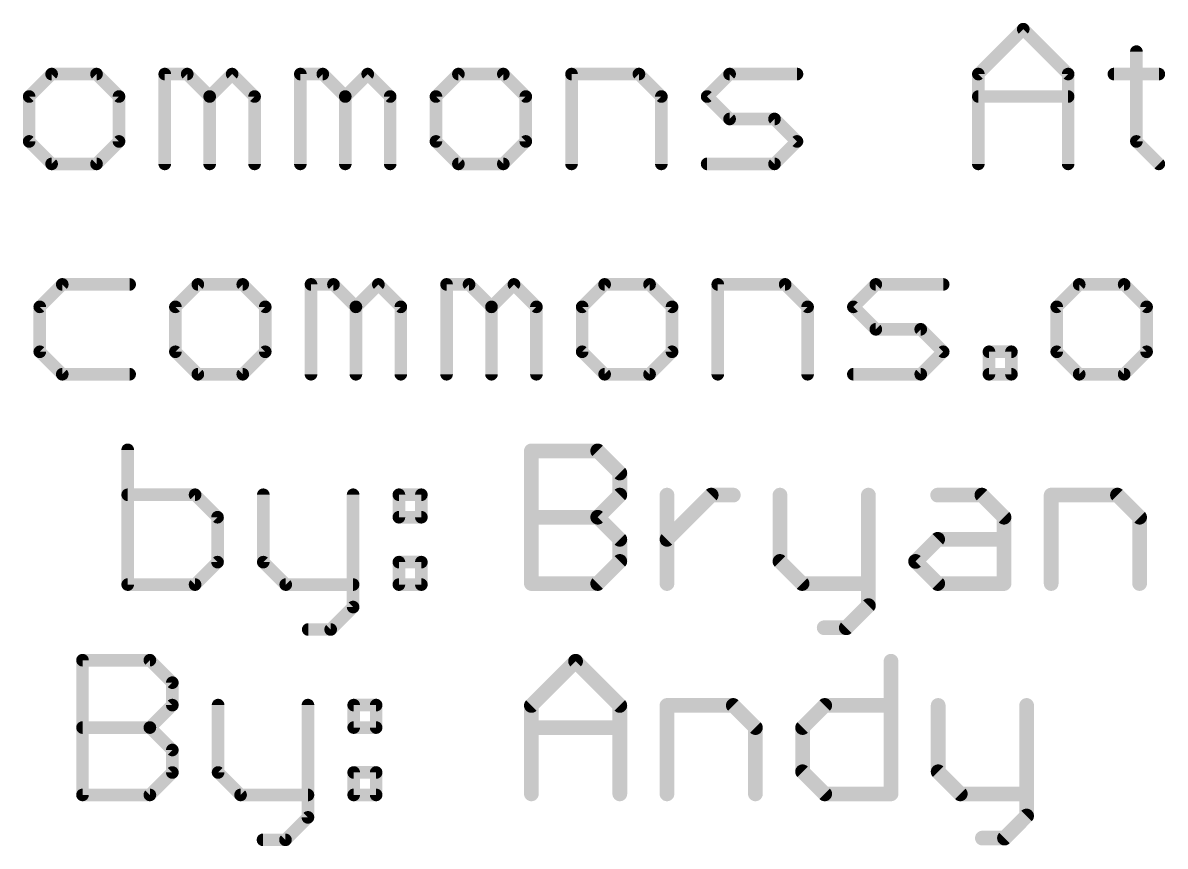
# Model space of a CAD drawing. Extents: x -33 to 74, y -22 to 37.
# Drawn here: x 11.73 to 25.52, y -22.13 to -12.19 of the extents above; entities that cross this region are included whole.
import ezdxf

# ---------------------------------------------------------------- set-up
doc = ezdxf.new("R2010")
doc.units = 0
doc.layers.add('51', color=53, linetype='CONTINUOUS')

msp = doc.modelspace()

# ---------------------------------------------------------------- linework, layer by layer
at = {"layer": '51'}
for points, const_width in [([(23.2652, -12.8091), (23.8076, -12.2668)], 0.1524), ([(23.8076, -12.2668), (24.3499, -12.8091)], 0.1524), ([(25.1736, -12.538), (25.1736, -13.6226)], 0.1524), ([(12.0763, -12.8091), (11.8051, -13.0803)], 0.1524), ([(12.6186, -12.8091), (12.0763, -12.8091)], 0.1524), ([(12.8898, -13.0803), (12.6186, -12.8091)], 0.1524), ([(13.4423, -13.8938), (13.4423, -12.8091)], 0.1524), ([(13.4423, -12.8091), (13.7135, -12.8091)], 0.1524), ([(13.7135, -12.8091), (13.9846, -13.0803)], 0.1524), ([(13.9846, -13.0803), (14.2558, -12.8091)], 0.1524), ([(14.2558, -12.8091), (14.527, -13.0803)], 0.1524), ([(15.0795, -13.8938), (15.0795, -12.8091)], 0.1524), ([(15.0795, -12.8091), (15.3506, -12.8091)], 0.1524), ([(15.3506, -12.8091), (15.6218, -13.0803)], 0.1524), ([(15.6218, -13.0803), (15.8929, -12.8091)], 0.1524), ([(15.8929, -12.8091), (16.1641, -13.0803)], 0.1524), ([(16.9878, -12.8091), (16.7166, -13.0803)], 0.1524), ([(17.5301, -12.8091), (16.9878, -12.8091)], 0.1524), ([(17.8013, -13.0803), (17.5301, -12.8091)], 0.1524), ([(18.3538, -13.8938), (18.3538, -12.8091)], 0.1524), ([(18.3538, -12.8091), (19.1673, -12.8091)], 0.1524), ([(19.1673, -12.8091), (19.4384, -13.0803)], 0.1524), ([(19.9909, -13.0803), (20.2621, -12.8091)], 0.1524), ([(20.2621, -12.8091), (21.0756, -12.8091)], 0.1524), ([(23.2652, -13.8938), (23.2652, -12.8091)], 0.1524), ([(24.3499, -12.8091), (24.3499, -13.8938)], 0.1524), ([(24.9024, -12.8091), (25.4447, -12.8091)], 0.1524), ([(11.8051, -13.0803), (11.8051, -13.6226)], 0.1524), ([(12.8898, -13.6226), (12.8898, -13.0803)], 0.1524), ([(13.9846, -13.0803), (13.9846, -13.8938)], 0.1524), ([(14.527, -13.0803), (14.527, -13.8938)], 0.1524), ([(15.6218, -13.0803), (15.6218, -13.8938)], 0.1524), ([(16.1641, -13.0803), (16.1641, -13.8938)], 0.1524), ([(16.7166, -13.0803), (16.7166, -13.6226)], 0.1524), ([(17.8013, -13.6226), (17.8013, -13.0803)], 0.1524), ([(19.4384, -13.0803), (19.4384, -13.8938)], 0.1524), ([(20.2621, -13.3515), (19.9909, -13.0803)], 0.1524), ([(23.2652, -13.0803), (24.3499, -13.0803)], 0.1524), ([(20.8044, -13.3515), (20.2621, -13.3515)], 0.1524), ([(21.0756, -13.6226), (20.8044, -13.3515)], 0.1524), ([(11.8051, -13.6226), (12.0763, -13.8938)], 0.1524), ([(12.6186, -13.8938), (12.8898, -13.6226)], 0.1524), ([(16.7166, -13.6226), (16.9878, -13.8938)], 0.1524), ([(17.5301, -13.8938), (17.8013, -13.6226)], 0.1524), ([(20.8044, -13.8938), (21.0756, -13.6226)], 0.1524), ([(25.1736, -13.6226), (25.4447, -13.8938)], 0.1524), ([(12.0763, -13.8938), (12.6186, -13.8938)], 0.1524), ([(16.9878, -13.8938), (17.5301, -13.8938)], 0.1524), ([(19.9909, -13.8938), (20.8044, -13.8938)], 0.1524), ([(12.2047, -15.3491), (11.9335, -15.6203)], 0.1524), ([(13.0182, -15.3491), (12.2047, -15.3491)], 0.1524), ([(13.8419, -15.3491), (13.5707, -15.6203)], 0.1524), ([(14.3842, -15.3491), (13.8419, -15.3491)], 0.1524), ([(14.6554, -15.6203), (14.3842, -15.3491)], 0.1524), ([(15.2079, -16.4338), (15.2079, -15.3491)], 0.1524), ([(15.2079, -15.3491), (15.479, -15.3491)], 0.1524), ([(15.479, -15.3491), (15.7502, -15.6203)], 0.1524), ([(15.7502, -15.6203), (16.0214, -15.3491)], 0.1524), ([(16.0214, -15.3491), (16.2925, -15.6203)], 0.1524), ([(16.845, -16.4338), (16.845, -15.3491)], 0.1524), ([(16.845, -15.3491), (17.1162, -15.3491)], 0.1524), ([(17.1162, -15.3491), (17.3873, -15.6203)], 0.1524), ([(17.3873, -15.6203), (17.6585, -15.3491)], 0.1524), ([(17.6585, -15.3491), (17.9297, -15.6203)], 0.1524), ([(18.7533, -15.3491), (18.4822, -15.6203)], 0.1524), ([(19.2957, -15.3491), (18.7533, -15.3491)], 0.1524), ([(19.5668, -15.6203), (19.2957, -15.3491)], 0.1524), ([(20.1193, -16.4338), (20.1193, -15.3491)], 0.1524), ([(20.1193, -15.3491), (20.9328, -15.3491)], 0.1524), ([(20.9328, -15.3491), (21.204, -15.6203)], 0.1524), ([(21.7565, -15.6203), (22.0276, -15.3491)], 0.1524), ([(22.0276, -15.3491), (22.8411, -15.3491)], 0.1524), ([(24.4834, -15.3491), (24.2122, -15.6203)], 0.1524), ([(25.0257, -15.3491), (24.4834, -15.3491)], 0.1524), ([(25.2969, -15.6203), (25.0257, -15.3491)], 0.1524), ([(11.9335, -15.6203), (11.9335, -16.1626)], 0.1524), ([(13.5707, -15.6203), (13.5707, -16.1626)], 0.1524), ([(14.6554, -16.1626), (14.6554, -15.6203)], 0.1524), ([(15.7502, -15.6203), (15.7502, -16.4338)], 0.1524), ([(16.2925, -15.6203), (16.2925, -16.4338)], 0.1524), ([(17.3873, -15.6203), (17.3873, -16.4338)], 0.1524), ([(17.9297, -15.6203), (17.9297, -16.4338)], 0.1524), ([(18.4822, -15.6203), (18.4822, -16.1626)], 0.1524), ([(19.5668, -16.1626), (19.5668, -15.6203)], 0.1524), ([(21.204, -15.6203), (21.204, -16.4338)], 0.1524), ([(22.0276, -15.8915), (21.7565, -15.6203)], 0.1524), ([(24.2122, -15.6203), (24.2122, -16.1626)], 0.1524), ([(25.2969, -16.1626), (25.2969, -15.6203)], 0.1524), ([(22.57, -15.8915), (22.0276, -15.8915)], 0.1524), ([(22.8411, -16.1626), (22.57, -15.8915)], 0.1524), ([(11.9335, -16.1626), (12.2047, -16.4338)], 0.1524), ([(13.5707, -16.1626), (13.8419, -16.4338)], 0.1524), ([(14.3842, -16.4338), (14.6554, -16.1626)], 0.1524), ([(18.4822, -16.1626), (18.7533, -16.4338)], 0.1524), ([(19.2957, -16.4338), (19.5668, -16.1626)], 0.1524), ([(22.57, -16.4338), (22.8411, -16.1626)], 0.1524), ([(23.3936, -16.4338), (23.3936, -16.1626)], 0.1524), ([(23.3936, -16.1626), (23.6648, -16.1626)], 0.1524), ([(23.6648, -16.1626), (23.6648, -16.4338)], 0.1524), ([(24.2122, -16.1626), (24.4834, -16.4338)], 0.1524), ([(25.0257, -16.4338), (25.2969, -16.1626)], 0.1524), ([(12.2047, -16.4338), (13.0182, -16.4338)], 0.1524), ([(13.8419, -16.4338), (14.3842, -16.4338)], 0.1524), ([(18.7533, -16.4338), (19.2957, -16.4338)], 0.1524), ([(21.7565, -16.4338), (22.57, -16.4338)], 0.1524), ([(23.6648, -16.4338), (23.3936, -16.4338)], 0.1524), ([(24.4834, -16.4338), (25.0257, -16.4338)], 0.1524), ([(12.9949, -17.3468), (12.9949, -18.9738)], 0.1524), ([(17.8689, -18.9611), (17.8689, -17.3595)], 0.1778), ([(17.8689, -17.3595), (18.6697, -17.3595)], 0.1778), ([(18.6697, -17.3595), (18.9366, -17.6265)], 0.1778), ([(18.9366, -17.6265), (18.9366, -17.8934)], 0.1778), ([(13.8084, -17.8891), (12.9949, -17.8891)], 0.1524), ([(14.0795, -18.1603), (13.8084, -17.8891)], 0.1524), ([(14.632, -17.8891), (14.632, -18.7026)], 0.1524), ([(15.7167, -17.8891), (15.7167, -19.245)], 0.1524), ([(16.2692, -17.8891), (16.5404, -17.8891)], 0.1524), ([(16.2692, -18.1603), (16.2692, -17.8891)], 0.1524), ([(16.5404, -17.8891), (16.5404, -18.1603)], 0.1524), ([(18.9366, -17.8934), (18.6697, -18.1603)], 0.1778), ([(19.5061, -18.9611), (19.5061, -17.8934)], 0.1778), ([(19.5061, -18.4272), (20.0399, -17.8934)], 0.1778), ([(20.0399, -17.8934), (20.3068, -17.8934)], 0.1778), ([(20.8704, -17.8934), (20.8704, -18.6942)], 0.1778), ([(21.9381, -17.8934), (21.9381, -19.228)], 0.1778), ([(22.7744, -17.8934), (23.3083, -17.8934)], 0.1778), ([(23.3083, -17.8934), (23.5752, -18.1603)], 0.1778), ([(24.1447, -18.9611), (24.1447, -17.8934)], 0.1778), ([(24.1447, -17.8934), (24.9455, -17.8934)], 0.1778), ([(24.9455, -17.8934), (25.2124, -18.1603)], 0.1778), ([(14.0795, -18.7026), (14.0795, -18.1603)], 0.1524), ([(16.5404, -18.1603), (16.2692, -18.1603)], 0.1524), ([(17.8689, -18.1603), (18.6697, -18.1603)], 0.1778), ([(18.6697, -18.1603), (18.9366, -18.4272)], 0.1778), ([(23.5752, -18.1603), (23.5752, -18.9611)], 0.1778), ([(25.2124, -18.1603), (25.2124, -18.9611)], 0.1778), ([(18.9366, -18.4272), (18.9366, -18.6942)], 0.1778), ([(22.5075, -18.6942), (22.7744, -18.4272)], 0.1778), ([(22.7744, -18.4272), (23.5752, -18.4272)], 0.1778), ([(18.9366, -18.6942), (18.6697, -18.9611)], 0.1778), ([(20.8704, -18.6942), (21.1373, -18.9611)], 0.1778), ([(22.7744, -18.9611), (22.5075, -18.6942)], 0.1778), ([(13.8084, -18.9738), (14.0795, -18.7026)], 0.1524), ([(14.632, -18.7026), (14.9032, -18.9738)], 0.1524), ([(16.2692, -18.7026), (16.5404, -18.7026)], 0.1524), ([(16.2692, -18.9738), (16.2692, -18.7026)], 0.1524), ([(16.5404, -18.7026), (16.5404, -18.9738)], 0.1524), ([(18.6697, -18.9611), (17.8689, -18.9611)], 0.1778), ([(21.1373, -18.9611), (21.9381, -18.9611)], 0.1778), ([(23.5752, -18.9611), (22.7744, -18.9611)], 0.1778), ([(12.9949, -18.9738), (13.8084, -18.9738)], 0.1524), ([(14.9032, -18.9738), (15.7167, -18.9738)], 0.1524), ([(16.5404, -18.9738), (16.2692, -18.9738)], 0.1524), ([(15.7167, -19.245), (15.4455, -19.5161)], 0.1524), ([(21.9381, -19.228), (21.6711, -19.495)], 0.1778), ([(15.4455, -19.5161), (15.1744, -19.5161)], 0.1524), ([(21.6711, -19.495), (21.4042, -19.495)], 0.1778), ([(12.4492, -21.5138), (12.4492, -19.8868)], 0.1524), ([(12.4492, -19.8868), (13.2627, -19.8868)], 0.1524), ([(13.2627, -19.8868), (13.5338, -20.158)], 0.1524), ([(17.8689, -20.4334), (18.4028, -19.8995)], 0.1778), ([(18.4028, -19.8995), (18.9366, -20.4334)], 0.1778), ([(22.2109, -19.8995), (22.2109, -21.5011)], 0.1778), ([(13.5338, -20.158), (13.5338, -20.4291)], 0.1524), ([(13.5338, -20.4291), (13.2627, -20.7003)], 0.1524), ([(14.0863, -20.4291), (14.0863, -21.2426)], 0.1524), ([(15.171, -20.4291), (15.171, -21.785)], 0.1524), ([(15.7235, -20.4291), (15.9946, -20.4291)], 0.1524), ([(15.7235, -20.7003), (15.7235, -20.4291)], 0.1524), ([(15.9946, -20.4291), (15.9946, -20.7003)], 0.1524), ([(17.8689, -21.5011), (17.8689, -20.4334)], 0.1778), ([(18.9366, -20.4334), (18.9366, -21.5011)], 0.1778), ([(19.5061, -21.5011), (19.5061, -20.4334)], 0.1778), ([(19.5061, -20.4334), (20.3068, -20.4334)], 0.1778), ([(20.3068, -20.4334), (20.5738, -20.7003)], 0.1778), ([(21.1432, -20.7003), (21.4101, -20.4334)], 0.1778), ([(21.4101, -20.4334), (22.2109, -20.4334)], 0.1778), ([(22.7804, -20.4334), (22.7804, -21.2342)], 0.1778), ([(23.8481, -20.4334), (23.8481, -21.768)], 0.1778), ([(12.4492, -20.7003), (13.2627, -20.7003)], 0.1524), ([(13.2627, -20.7003), (13.5338, -20.9715)], 0.1524), ([(15.9946, -20.7003), (15.7235, -20.7003)], 0.1524), ([(17.8689, -20.7003), (18.9366, -20.7003)], 0.1778), ([(20.5738, -20.7003), (20.5738, -21.5011)], 0.1778), ([(21.1432, -21.2342), (21.1432, -20.7003)], 0.1778), ([(13.5338, -20.9715), (13.5338, -21.2426)], 0.1524), ([(13.5338, -21.2426), (13.2627, -21.5138)], 0.1524), ([(14.0863, -21.2426), (14.3575, -21.5138)], 0.1524), ([(15.7235, -21.2426), (15.9946, -21.2426)], 0.1524), ([(15.7235, -21.5138), (15.7235, -21.2426)], 0.1524), ([(15.9946, -21.2426), (15.9946, -21.5138)], 0.1524), ([(21.4101, -21.5011), (21.1432, -21.2342)], 0.1778), ([(22.7804, -21.2342), (23.0473, -21.5011)], 0.1778), ([(13.2627, -21.5138), (12.4492, -21.5138)], 0.1524), ([(14.3575, -21.5138), (15.171, -21.5138)], 0.1524), ([(15.9946, -21.5138), (15.7235, -21.5138)], 0.1524), ([(22.2109, -21.5011), (21.4101, -21.5011)], 0.1778), ([(23.0473, -21.5011), (23.8481, -21.5011)], 0.1778), ([(15.171, -21.785), (14.8998, -22.0561)], 0.1524), ([(23.8481, -21.768), (23.5812, -22.035)], 0.1778), ([(14.8998, -22.0561), (14.6287, -22.0561)], 0.1524), ([(23.5812, -22.035), (23.3142, -22.035)], 0.1778)]:
    msp.add_lwpolyline(points, dxfattribs=dict(at, const_width=const_width))
for points, const_width in [([(23.8345, -12.2399, 1), (23.7806, -12.2938)], 0.0762), ([(23.8345, -12.2938, 1), (23.7806, -12.2399)], 0.0762), ([(25.2117, -12.538, 1), (25.1355, -12.538)], 0.0762), ([(12.0763, -12.771, 1), (12.0763, -12.8472)], 0.0762), ([(12.1032, -12.8361, 1), (12.0494, -12.7822)], 0.0762), ([(12.6456, -12.7822, 1), (12.5917, -12.8361)], 0.0762), ([(12.6186, -12.8472, 1), (12.6186, -12.771)], 0.0762), ([(13.4804, -12.8091, 1), (13.4042, -12.8091)], 0.0762), ([(13.4423, -12.771, 1), (13.4423, -12.8472)], 0.0762), ([(13.7404, -12.7822, 1), (13.6865, -12.8361)], 0.0762), ([(13.7135, -12.8472, 1), (13.7135, -12.771)], 0.0762), ([(14.2827, -12.7822, 1), (14.2288, -12.8361)], 0.0762), ([(14.2827, -12.8361, 1), (14.2288, -12.7822)], 0.0762), ([(15.1176, -12.8091, 1), (15.0414, -12.8091)], 0.0762), ([(15.0795, -12.771, 1), (15.0795, -12.8472)], 0.0762), ([(15.3776, -12.7822, 1), (15.3237, -12.8361)], 0.0762), ([(15.3506, -12.8472, 1), (15.3506, -12.771)], 0.0762), ([(15.9199, -12.7822, 1), (15.866, -12.8361)], 0.0762), ([(15.9199, -12.8361, 1), (15.866, -12.7822)], 0.0762), ([(16.9878, -12.771, 1), (16.9878, -12.8472)], 0.0762), ([(17.0147, -12.8361, 1), (16.9608, -12.7822)], 0.0762), ([(17.557, -12.7822, 1), (17.5032, -12.8361)], 0.0762), ([(17.5301, -12.8472, 1), (17.5301, -12.771)], 0.0762), ([(18.3919, -12.8091, 1), (18.3157, -12.8091)], 0.0762), ([(18.3538, -12.771, 1), (18.3538, -12.8472)], 0.0762), ([(19.1942, -12.7822, 1), (19.1403, -12.8361)], 0.0762), ([(19.1673, -12.8472, 1), (19.1673, -12.771)], 0.0762), ([(20.2621, -12.771, 1), (20.2621, -12.8472)], 0.0762), ([(20.289, -12.8361, 1), (20.2351, -12.7822)], 0.0762), ([(21.0756, -12.8472, 1), (21.0756, -12.771)], 0.0762), ([(23.3033, -12.8091, 1), (23.2271, -12.8091)], 0.0762), ([(23.2383, -12.7822, 1), (23.2922, -12.8361)], 0.0762), ([(24.388, -12.8091, 1), (24.3118, -12.8091)], 0.0762), ([(24.3229, -12.8361, 1), (24.3768, -12.7822)], 0.0762), ([(24.9024, -12.771, 1), (24.9024, -12.8472)], 0.0762), ([(25.4447, -12.8472, 1), (25.4447, -12.771)], 0.0762), ([(11.8432, -13.0803, 1), (11.767, -13.0803)], 0.0762), ([(11.7782, -13.0534, 1), (11.8321, -13.1072)], 0.0762), ([(12.9279, -13.0803, 1), (12.8517, -13.0803)], 0.0762), ([(12.8629, -13.1072, 1), (12.9167, -13.0534)], 0.0762), ([(14.0227, -13.0803, 1), (13.9465, -13.0803)], 0.0762), ([(13.9577, -13.0534, 1), (14.0116, -13.1072)], 0.0762), ([(13.9577, -13.1072, 1), (14.0116, -13.0534)], 0.0762), ([(14.5651, -13.0803, 1), (14.4889, -13.0803)], 0.0762), ([(14.5, -13.1072, 1), (14.5539, -13.0534)], 0.0762), ([(15.6599, -13.0803, 1), (15.5837, -13.0803)], 0.0762), ([(15.5948, -13.0534, 1), (15.6487, -13.1072)], 0.0762), ([(15.5948, -13.1072, 1), (15.6487, -13.0534)], 0.0762), ([(16.2022, -13.0803, 1), (16.126, -13.0803)], 0.0762), ([(16.1372, -13.1072, 1), (16.1911, -13.0534)], 0.0762), ([(16.7547, -13.0803, 1), (16.6785, -13.0803)], 0.0762), ([(16.6897, -13.0534, 1), (16.7435, -13.1072)], 0.0762), ([(17.8394, -13.0803, 1), (17.7632, -13.0803)], 0.0762), ([(17.7743, -13.1072, 1), (17.8282, -13.0534)], 0.0762), ([(19.4765, -13.0803, 1), (19.4003, -13.0803)], 0.0762), ([(19.4115, -13.1072, 1), (19.4654, -13.0534)], 0.0762), ([(20.0179, -13.0534, 1), (19.964, -13.1072)], 0.0762), ([(19.964, -13.0534, 1), (20.0179, -13.1072)], 0.0762), ([(23.2652, -13.0422, 1), (23.2652, -13.1184)], 0.0762), ([(24.3499, -13.1184, 1), (24.3499, -13.0422)], 0.0762), ([(20.2621, -13.3134, 1), (20.2621, -13.3896)], 0.0762), ([(20.2351, -13.3784, 1), (20.289, -13.3245)], 0.0762), ([(20.8314, -13.3245, 1), (20.7775, -13.3784)], 0.0762), ([(20.8044, -13.3896, 1), (20.8044, -13.3134)], 0.0762), ([(11.8321, -13.5957, 1), (11.7782, -13.6496)], 0.0762), ([(11.767, -13.6226, 1), (11.8432, -13.6226)], 0.0762), ([(12.8517, -13.6226, 1), (12.9279, -13.6226)], 0.0762), ([(12.9167, -13.6496, 1), (12.8629, -13.5957)], 0.0762), ([(16.7435, -13.5957, 1), (16.6897, -13.6496)], 0.0762), ([(16.6785, -13.6226, 1), (16.7547, -13.6226)], 0.0762), ([(17.7632, -13.6226, 1), (17.8394, -13.6226)], 0.0762), ([(17.8282, -13.6496, 1), (17.7743, -13.5957)], 0.0762), ([(21.1025, -13.6496, 1), (21.0486, -13.5957)], 0.0762), ([(21.0486, -13.6496, 1), (21.1025, -13.5957)], 0.0762), ([(25.2005, -13.5957, 1), (25.1466, -13.6496)], 0.0762), ([(25.1355, -13.6226, 1), (25.2117, -13.6226)], 0.0762), ([(12.0763, -13.8557, 1), (12.0763, -13.9319)], 0.0762), ([(12.0494, -13.9207, 1), (12.1032, -13.8669)], 0.0762), ([(12.5917, -13.8669, 1), (12.6456, -13.9207)], 0.0762), ([(12.6186, -13.9319, 1), (12.6186, -13.8557)], 0.0762), ([(13.4042, -13.8938, 1), (13.4804, -13.8938)], 0.0762), ([(13.9465, -13.8938, 1), (14.0227, -13.8938)], 0.0762), ([(14.4889, -13.8938, 1), (14.5651, -13.8938)], 0.0762), ([(15.0414, -13.8938, 1), (15.1176, -13.8938)], 0.0762), ([(15.5837, -13.8938, 1), (15.6599, -13.8938)], 0.0762), ([(16.126, -13.8938, 1), (16.2022, -13.8938)], 0.0762), ([(16.9878, -13.8557, 1), (16.9878, -13.9319)], 0.0762), ([(16.9608, -13.9207, 1), (17.0147, -13.8669)], 0.0762), ([(17.5032, -13.8669, 1), (17.557, -13.9207)], 0.0762), ([(17.5301, -13.9319, 1), (17.5301, -13.8557)], 0.0762), ([(18.3157, -13.8938, 1), (18.3919, -13.8938)], 0.0762), ([(19.4003, -13.8938, 1), (19.4765, -13.8938)], 0.0762), ([(19.9909, -13.8557, 1), (19.9909, -13.9319)], 0.0762), ([(20.7775, -13.8669, 1), (20.8314, -13.9207)], 0.0762), ([(20.8044, -13.9319, 1), (20.8044, -13.8557)], 0.0762), ([(23.2271, -13.8938, 1), (23.3033, -13.8938)], 0.0762), ([(24.3118, -13.8938, 1), (24.388, -13.8938)], 0.0762), ([(25.4178, -13.9207, 1), (25.4717, -13.8669)], 0.0762), ([(12.2047, -15.311, 1), (12.2047, -15.3872)], 0.0762), ([(12.2316, -15.3761, 1), (12.1778, -15.3222)], 0.0762), ([(13.0182, -15.3872, 1), (13.0182, -15.311)], 0.0762), ([(13.8419, -15.311, 1), (13.8419, -15.3872)], 0.0762), ([(13.8688, -15.3761, 1), (13.8149, -15.3222)], 0.0762), ([(14.4111, -15.3222, 1), (14.3573, -15.3761)], 0.0762), ([(14.3842, -15.3872, 1), (14.3842, -15.311)], 0.0762), ([(15.246, -15.3491, 1), (15.1698, -15.3491)], 0.0762), ([(15.2079, -15.311, 1), (15.2079, -15.3872)], 0.0762), ([(15.506, -15.3222, 1), (15.4521, -15.3761)], 0.0762), ([(15.479, -15.3872, 1), (15.479, -15.311)], 0.0762), ([(16.0483, -15.3222, 1), (15.9944, -15.3761)], 0.0762), ([(16.0483, -15.3761, 1), (15.9944, -15.3222)], 0.0762), ([(16.8831, -15.3491, 1), (16.8069, -15.3491)], 0.0762), ([(16.845, -15.311, 1), (16.845, -15.3872)], 0.0762), ([(17.1431, -15.3222, 1), (17.0892, -15.3761)], 0.0762), ([(17.1162, -15.3872, 1), (17.1162, -15.311)], 0.0762), ([(17.6854, -15.3222, 1), (17.6316, -15.3761)], 0.0762), ([(17.6854, -15.3761, 1), (17.6316, -15.3222)], 0.0762), ([(18.7533, -15.311, 1), (18.7533, -15.3872)], 0.0762), ([(18.7803, -15.3761, 1), (18.7264, -15.3222)], 0.0762), ([(19.3226, -15.3222, 1), (19.2687, -15.3761)], 0.0762), ([(19.2957, -15.3872, 1), (19.2957, -15.311)], 0.0762), ([(20.1574, -15.3491, 1), (20.0812, -15.3491)], 0.0762), ([(20.1193, -15.311, 1), (20.1193, -15.3872)], 0.0762), ([(20.9598, -15.3222, 1), (20.9059, -15.3761)], 0.0762), ([(20.9328, -15.3872, 1), (20.9328, -15.311)], 0.0762), ([(22.0276, -15.311, 1), (22.0276, -15.3872)], 0.0762), ([(22.0546, -15.3761, 1), (22.0007, -15.3222)], 0.0762), ([(22.8411, -15.3872, 1), (22.8411, -15.311)], 0.0762), ([(24.4834, -15.311, 1), (24.4834, -15.3872)], 0.0762), ([(24.5103, -15.3761, 1), (24.4564, -15.3222)], 0.0762), ([(25.0527, -15.3222, 1), (24.9988, -15.3761)], 0.0762), ([(25.0257, -15.3872, 1), (25.0257, -15.311)], 0.0762), ([(11.9716, -15.6203, 1), (11.8954, -15.6203)], 0.0762), ([(11.9066, -15.5934, 1), (11.9605, -15.6472)], 0.0762), ([(13.6088, -15.6203, 1), (13.5326, -15.6203)], 0.0762), ([(13.5438, -15.5934, 1), (13.5976, -15.6472)], 0.0762), ([(14.6935, -15.6203, 1), (14.6173, -15.6203)], 0.0762), ([(14.6284, -15.6472, 1), (14.6823, -15.5934)], 0.0762), ([(15.7883, -15.6203, 1), (15.7121, -15.6203)], 0.0762), ([(15.7232, -15.5934, 1), (15.7771, -15.6472)], 0.0762), ([(15.7232, -15.6472, 1), (15.7771, -15.5934)], 0.0762), ([(16.3306, -15.6203, 1), (16.2544, -15.6203)], 0.0762), ([(16.2656, -15.6472, 1), (16.3195, -15.5934)], 0.0762), ([(17.4254, -15.6203, 1), (17.3492, -15.6203)], 0.0762), ([(17.3604, -15.5934, 1), (17.4143, -15.6472)], 0.0762), ([(17.3604, -15.6472, 1), (17.4143, -15.5934)], 0.0762), ([(17.9678, -15.6203, 1), (17.8916, -15.6203)], 0.0762), ([(17.9027, -15.6472, 1), (17.9566, -15.5934)], 0.0762), ([(18.5203, -15.6203, 1), (18.4441, -15.6203)], 0.0762), ([(18.4552, -15.5934, 1), (18.5091, -15.6472)], 0.0762), ([(19.6049, -15.6203, 1), (19.5287, -15.6203)], 0.0762), ([(19.5399, -15.6472, 1), (19.5938, -15.5934)], 0.0762), ([(21.2421, -15.6203, 1), (21.1659, -15.6203)], 0.0762), ([(21.177, -15.6472, 1), (21.2309, -15.5934)], 0.0762), ([(21.7834, -15.5934, 1), (21.7295, -15.6472)], 0.0762), ([(21.7295, -15.5934, 1), (21.7834, -15.6472)], 0.0762), ([(24.2503, -15.6203, 1), (24.1741, -15.6203)], 0.0762), ([(24.1853, -15.5934, 1), (24.2392, -15.6472)], 0.0762), ([(25.335, -15.6203, 1), (25.2588, -15.6203)], 0.0762), ([(25.2699, -15.6472, 1), (25.3238, -15.5934)], 0.0762), ([(22.0276, -15.8534, 1), (22.0276, -15.9296)], 0.0762), ([(22.0007, -15.9184, 1), (22.0546, -15.8645)], 0.0762), ([(22.5969, -15.8645, 1), (22.543, -15.9184)], 0.0762), ([(22.57, -15.9296, 1), (22.57, -15.8534)], 0.0762), ([(11.9605, -16.1357, 1), (11.9066, -16.1896)], 0.0762), ([(11.8954, -16.1626, 1), (11.9716, -16.1626)], 0.0762), ([(13.5976, -16.1357, 1), (13.5438, -16.1896)], 0.0762), ([(13.5326, -16.1626, 1), (13.6088, -16.1626)], 0.0762), ([(14.6173, -16.1626, 1), (14.6935, -16.1626)], 0.0762), ([(14.6823, -16.1896, 1), (14.6284, -16.1357)], 0.0762), ([(18.5091, -16.1357, 1), (18.4552, -16.1896)], 0.0762), ([(18.4441, -16.1626, 1), (18.5203, -16.1626)], 0.0762), ([(19.5287, -16.1626, 1), (19.6049, -16.1626)], 0.0762), ([(19.5938, -16.1896, 1), (19.5399, -16.1357)], 0.0762), ([(22.8681, -16.1896, 1), (22.8142, -16.1357)], 0.0762), ([(22.8142, -16.1896, 1), (22.8681, -16.1357)], 0.0762), ([(23.4317, -16.1626, 1), (23.3555, -16.1626)], 0.0762), ([(23.3936, -16.1245, 1), (23.3936, -16.2007)], 0.0762), ([(23.7029, -16.1626, 1), (23.6267, -16.1626)], 0.0762), ([(23.6648, -16.2007, 1), (23.6648, -16.1245)], 0.0762), ([(24.2392, -16.1357, 1), (24.1853, -16.1896)], 0.0762), ([(24.1741, -16.1626, 1), (24.2503, -16.1626)], 0.0762), ([(25.2588, -16.1626, 1), (25.335, -16.1626)], 0.0762), ([(25.3238, -16.1896, 1), (25.2699, -16.1357)], 0.0762), ([(12.2047, -16.3957, 1), (12.2047, -16.4719)], 0.0762), ([(12.1778, -16.4607, 1), (12.2316, -16.4069)], 0.0762), ([(13.0182, -16.4719, 1), (13.0182, -16.3957)], 0.0762), ([(13.8419, -16.3957, 1), (13.8419, -16.4719)], 0.0762), ([(13.8149, -16.4607, 1), (13.8688, -16.4069)], 0.0762), ([(14.3573, -16.4069, 1), (14.4111, -16.4607)], 0.0762), ([(14.3842, -16.4719, 1), (14.3842, -16.3957)], 0.0762), ([(15.1698, -16.4338, 1), (15.246, -16.4338)], 0.0762), ([(15.7121, -16.4338, 1), (15.7883, -16.4338)], 0.0762), ([(16.2544, -16.4338, 1), (16.3306, -16.4338)], 0.0762), ([(16.8069, -16.4338, 1), (16.8831, -16.4338)], 0.0762), ([(17.3492, -16.4338, 1), (17.4254, -16.4338)], 0.0762), ([(17.8916, -16.4338, 1), (17.9678, -16.4338)], 0.0762), ([(18.7533, -16.3957, 1), (18.7533, -16.4719)], 0.0762), ([(18.7264, -16.4607, 1), (18.7803, -16.4069)], 0.0762), ([(19.2687, -16.4069, 1), (19.3226, -16.4607)], 0.0762), ([(19.2957, -16.4719, 1), (19.2957, -16.3957)], 0.0762), ([(20.0812, -16.4338, 1), (20.1574, -16.4338)], 0.0762), ([(21.1659, -16.4338, 1), (21.2421, -16.4338)], 0.0762), ([(21.7565, -16.3957, 1), (21.7565, -16.4719)], 0.0762), ([(22.543, -16.4069, 1), (22.5969, -16.4607)], 0.0762), ([(22.57, -16.4719, 1), (22.57, -16.3957)], 0.0762), ([(23.3936, -16.3957, 1), (23.3936, -16.4719)], 0.0762), ([(23.3555, -16.4338, 1), (23.4317, -16.4338)], 0.0762), ([(23.6267, -16.4338, 1), (23.7029, -16.4338)], 0.0762), ([(23.6648, -16.4719, 1), (23.6648, -16.3957)], 0.0762), ([(24.4834, -16.3957, 1), (24.4834, -16.4719)], 0.0762), ([(24.4564, -16.4607, 1), (24.5103, -16.4069)], 0.0762), ([(24.9988, -16.4069, 1), (25.0526, -16.4607)], 0.0762), ([(25.0257, -16.4719, 1), (25.0257, -16.3957)], 0.0762), ([(13.033, -17.3468, 1), (12.9568, -17.3468)], 0.0762), ([(17.9134, -17.3595, 1), (17.8244, -17.3595)], 0.0889), ([(17.8689, -17.3151, 1), (17.8689, -17.404)], 0.0889), ([(18.7011, -17.3281, 1), (18.6383, -17.391)], 0.0889), ([(18.6697, -17.404, 1), (18.6697, -17.3151)], 0.0889), ([(18.9811, -17.6265, 1), (18.8922, -17.6265)], 0.0889), ([(18.9052, -17.6579, 1), (18.968, -17.595)], 0.0889), ([(12.9949, -17.851, 1), (12.9949, -17.9272)], 0.0762), ([(13.8353, -17.8622, 1), (13.7814, -17.9161)], 0.0762), ([(13.8084, -17.9272, 1), (13.8084, -17.851)], 0.0762), ([(14.6701, -17.8891, 1), (14.5939, -17.8891)], 0.0762), ([(15.7548, -17.8891, 1), (15.6786, -17.8891)], 0.0762), ([(16.2692, -17.851, 1), (16.2692, -17.9272)], 0.0762), ([(16.3073, -17.8891, 1), (16.2311, -17.8891)], 0.0762), ([(16.5785, -17.8891, 1), (16.5023, -17.8891)], 0.0762), ([(16.5404, -17.9272, 1), (16.5404, -17.851)], 0.0762), ([(18.8922, -17.8934, 1), (18.9811, -17.8934)], 0.0889), ([(18.968, -17.9248, 1), (18.9052, -17.862)], 0.0889), ([(19.5505, -17.8934, 1), (19.4616, -17.8934)], 0.0889), ([(20.0399, -17.8489, 1), (20.0399, -17.9378)], 0.0889), ([(20.0713, -17.9248, 1), (20.0085, -17.862)], 0.0889), ([(20.3068, -17.9378, 1), (20.3068, -17.8489)], 0.0889), ([(20.9148, -17.8934, 1), (20.8259, -17.8934)], 0.0889), ([(21.9825, -17.8934, 1), (21.8936, -17.8934)], 0.0889), ([(22.7744, -17.8489, 1), (22.7744, -17.9378)], 0.0889), ([(23.3397, -17.862, 1), (23.2769, -17.9248)], 0.0889), ([(23.3083, -17.9378, 1), (23.3083, -17.8489)], 0.0889), ([(24.1891, -17.8934, 1), (24.1002, -17.8934)], 0.0889), ([(24.1447, -17.8489, 1), (24.1447, -17.9378)], 0.0889), ([(24.9769, -17.862, 1), (24.914, -17.9248)], 0.0889), ([(24.9455, -17.9378, 1), (24.9455, -17.8489)], 0.0889), ([(14.1176, -18.1603, 1), (14.0414, -18.1603)], 0.0762), ([(14.0526, -18.1872, 1), (14.1065, -18.1334)], 0.0762), ([(16.2692, -18.1222, 1), (16.2692, -18.1984)], 0.0762), ([(16.2311, -18.1603, 1), (16.3073, -18.1603)], 0.0762), ([(16.5023, -18.1603, 1), (16.5785, -18.1603)], 0.0762), ([(16.5404, -18.1984, 1), (16.5404, -18.1222)], 0.0762), ([(17.8689, -18.1159, 1), (17.8689, -18.2048)], 0.0889), ([(18.7011, -18.1289, 1), (18.6383, -18.1917)], 0.0889), ([(18.6383, -18.1289, 1), (18.7011, -18.1917)], 0.0889), ([(18.6697, -18.2048, 1), (18.6697, -18.1159)], 0.0889), ([(23.6197, -18.1603, 1), (23.5308, -18.1603)], 0.0889), ([(23.5438, -18.1917, 1), (23.6067, -18.1289)], 0.0889), ([(25.2568, -18.1603, 1), (25.1679, -18.1603)], 0.0889), ([(25.1809, -18.1917, 1), (25.2438, -18.1289)], 0.0889), ([(18.9811, -18.4272, 1), (18.8922, -18.4272)], 0.0889), ([(22.7744, -18.3828, 1), (22.7744, -18.4717)], 0.0889), ([(22.8059, -18.4587, 1), (22.743, -18.3958)], 0.0889), ([(23.5752, -18.4717, 1), (23.5752, -18.3828)], 0.0889), ([(18.9052, -18.4587, 1), (18.968, -18.3958)], 0.0889), ([(19.4746, -18.3958, 1), (19.5375, -18.4587)], 0.0889), ([(18.968, -18.7256, 1), (18.9052, -18.6627)], 0.0889), ([(20.9018, -18.6627, 1), (20.8389, -18.7256)], 0.0889), ([(22.5389, -18.6627, 1), (22.4761, -18.7256)], 0.0889), ([(22.4761, -18.6627, 1), (22.5389, -18.7256)], 0.0889), ([(14.0414, -18.7026, 1), (14.1176, -18.7026)], 0.0762), ([(14.1065, -18.7296, 1), (14.0526, -18.6757)], 0.0762), ([(14.659, -18.6757, 1), (14.6051, -18.7296)], 0.0762), ([(14.5939, -18.7026, 1), (14.6701, -18.7026)], 0.0762), ([(16.2692, -18.6645, 1), (16.2692, -18.7407)], 0.0762), ([(16.3073, -18.7026, 1), (16.2311, -18.7026)], 0.0762), ([(16.5785, -18.7026, 1), (16.5023, -18.7026)], 0.0762), ([(16.5404, -18.7407, 1), (16.5404, -18.6645)], 0.0762), ([(18.8922, -18.6942, 1), (18.9811, -18.6942)], 0.0889), ([(20.8259, -18.6942, 1), (20.9148, -18.6942)], 0.0889), ([(17.8689, -18.9167, 1), (17.8689, -19.0056)], 0.0889), ([(18.6383, -18.9297, 1), (18.7011, -18.9925)], 0.0889), ([(18.6697, -19.0056, 1), (18.6697, -18.9167)], 0.0889), ([(21.1373, -18.9167, 1), (21.1373, -19.0056)], 0.0889), ([(21.1059, -18.9925, 1), (21.1687, -18.9297)], 0.0889), ([(21.9381, -19.0056, 1), (21.9381, -18.9167)], 0.0889), ([(22.7744, -18.9167, 1), (22.7744, -19.0056)], 0.0889), ([(22.743, -18.9925, 1), (22.8059, -18.9297)], 0.0889), ([(23.5752, -19.0056, 1), (23.5752, -18.9167)], 0.0889), ([(12.9949, -18.9357, 1), (12.9949, -19.0119)], 0.0762), ([(12.9568, -18.9738, 1), (13.033, -18.9738)], 0.0762), ([(13.7814, -18.9469, 1), (13.8353, -19.0007)], 0.0762), ([(13.8084, -19.0119, 1), (13.8084, -18.9357)], 0.0762), ([(14.9032, -18.9357, 1), (14.9032, -19.0119)], 0.0762), ([(14.8763, -19.0007, 1), (14.9301, -18.9469)], 0.0762), ([(15.7167, -19.0119, 1), (15.7167, -18.9357)], 0.0762), ([(16.2692, -18.9357, 1), (16.2692, -19.0119)], 0.0762), ([(16.2311, -18.9738, 1), (16.3073, -18.9738)], 0.0762), ([(16.5023, -18.9738, 1), (16.5785, -18.9738)], 0.0762), ([(16.5404, -19.0119, 1), (16.5404, -18.9357)], 0.0762), ([(17.8244, -18.9611, 1), (17.9134, -18.9611)], 0.0889), ([(19.4616, -18.9611, 1), (19.5505, -18.9611)], 0.0889), ([(23.5308, -18.9611, 1), (23.6197, -18.9611)], 0.0889), ([(24.1002, -18.9611, 1), (24.1891, -18.9611)], 0.0889), ([(25.1679, -18.9611, 1), (25.2568, -18.9611)], 0.0889), ([(15.7436, -19.2719, 1), (15.6898, -19.218)], 0.0762), ([(21.9695, -19.2595, 1), (21.9066, -19.1966)], 0.0889), ([(15.6786, -19.245, 1), (15.7548, -19.245)], 0.0762), ([(21.8936, -19.228, 1), (21.9825, -19.228)], 0.0889), ([(15.1744, -19.478, 1), (15.1744, -19.5542)], 0.0762), ([(15.4455, -19.5542, 1), (15.4455, -19.478)], 0.0762), ([(21.4042, -19.4505, 1), (21.4042, -19.5394)], 0.0889), ([(21.6397, -19.4635, 1), (21.7026, -19.5264)], 0.0889), ([(21.6711, -19.5394, 1), (21.6711, -19.4505)], 0.0889), ([(15.4186, -19.4892, 1), (15.4725, -19.5431)], 0.0762), ([(12.4873, -19.8868, 1), (12.4111, -19.8868)], 0.0762), ([(12.4492, -19.8487, 1), (12.4492, -19.9249)], 0.0762), ([(13.2896, -19.8599, 1), (13.2357, -19.9138)], 0.0762), ([(13.2627, -19.9249, 1), (13.2627, -19.8487)], 0.0762), ([(18.4342, -19.8681, 1), (18.3713, -19.931)], 0.0889), ([(18.4342, -19.931, 1), (18.3713, -19.8681)], 0.0889), ([(22.2554, -19.8995, 1), (22.1665, -19.8995)], 0.0889), ([(13.5719, -20.158, 1), (13.4957, -20.158)], 0.0762), ([(13.5069, -20.1849, 1), (13.5608, -20.131)], 0.0762), ([(13.4957, -20.4291, 1), (13.5719, -20.4291)], 0.0762), ([(13.5608, -20.4561, 1), (13.5069, -20.4022)], 0.0762), ([(14.1244, -20.4291, 1), (14.0482, -20.4291)], 0.0762), ([(15.2091, -20.4291, 1), (15.1329, -20.4291)], 0.0762), ([(15.7235, -20.391, 1), (15.7235, -20.4672)], 0.0762), ([(15.7616, -20.4291, 1), (15.6854, -20.4291)], 0.0762), ([(16.0327, -20.4291, 1), (15.9565, -20.4291)], 0.0762), ([(15.9946, -20.4672, 1), (15.9946, -20.391)], 0.0762), ([(17.9134, -20.4334, 1), (17.8244, -20.4334)], 0.0889), ([(17.8375, -20.402, 1), (17.9003, -20.4648)], 0.0889), ([(18.9811, -20.4334, 1), (18.8922, -20.4334)], 0.0889), ([(18.9052, -20.4648, 1), (18.968, -20.402)], 0.0889), ([(19.5061, -20.3889, 1), (19.5061, -20.4778)], 0.0889), ([(19.5505, -20.4334, 1), (19.4616, -20.4334)], 0.0889), ([(20.3383, -20.402, 1), (20.2754, -20.4648)], 0.0889), ([(20.3068, -20.4778, 1), (20.3068, -20.3889)], 0.0889), ([(21.4101, -20.3889, 1), (21.4101, -20.4778)], 0.0889), ([(21.4416, -20.4648, 1), (21.3787, -20.402)], 0.0889), ([(22.2109, -20.4778, 1), (22.2109, -20.3889)], 0.0889), ([(22.8248, -20.4334, 1), (22.7359, -20.4334)], 0.0889), ([(23.8925, -20.4334, 1), (23.8036, -20.4334)], 0.0889), ([(12.4492, -20.6622, 1), (12.4492, -20.7384)], 0.0762), ([(13.2896, -20.6734, 1), (13.2357, -20.7272)], 0.0762), ([(13.2357, -20.6734, 1), (13.2896, -20.7272)], 0.0762), ([(13.2627, -20.7384, 1), (13.2627, -20.6622)], 0.0762), ([(15.7235, -20.6622, 1), (15.7235, -20.7384)], 0.0762), ([(15.6854, -20.7003, 1), (15.7616, -20.7003)], 0.0762), ([(15.9565, -20.7003, 1), (16.0327, -20.7003)], 0.0762), ([(15.9946, -20.7384, 1), (15.9946, -20.6622)], 0.0762), ([(17.8689, -20.6559, 1), (17.8689, -20.7448)], 0.0889), ([(18.9366, -20.7448, 1), (18.9366, -20.6559)], 0.0889), ([(20.6182, -20.7003, 1), (20.5293, -20.7003)], 0.0889), ([(20.5423, -20.7317, 1), (20.6052, -20.6689)], 0.0889), ([(21.1118, -20.6689, 1), (21.1746, -20.7317)], 0.0889), ([(21.1877, -20.7003, 1), (21.0988, -20.7003)], 0.0889), ([(13.5719, -20.9715, 1), (13.4957, -20.9715)], 0.0762), ([(13.5069, -20.9984, 1), (13.5608, -20.9445)], 0.0762), ([(13.4957, -21.2426, 1), (13.5719, -21.2426)], 0.0762), ([(13.5608, -21.2696, 1), (13.5069, -21.2157)], 0.0762), ([(14.1133, -21.2157, 1), (14.0594, -21.2696)], 0.0762), ([(14.0482, -21.2426, 1), (14.1244, -21.2426)], 0.0762), ([(15.7235, -21.2045, 1), (15.7235, -21.2807)], 0.0762), ([(15.7616, -21.2426, 1), (15.6854, -21.2426)], 0.0762), ([(16.0327, -21.2426, 1), (15.9565, -21.2426)], 0.0762), ([(15.9946, -21.2807, 1), (15.9946, -21.2045)], 0.0762), ([(21.1746, -21.2027, 1), (21.1118, -21.2656)], 0.0889), ([(21.0988, -21.2342, 1), (21.1877, -21.2342)], 0.0889), ([(22.8118, -21.2027, 1), (22.7489, -21.2656)], 0.0889), ([(22.7359, -21.2342, 1), (22.8248, -21.2342)], 0.0889), ([(12.4492, -21.4757, 1), (12.4492, -21.5519)], 0.0762), ([(12.4111, -21.5138, 1), (12.4873, -21.5138)], 0.0762), ([(13.2357, -21.4869, 1), (13.2896, -21.5407)], 0.0762), ([(13.2627, -21.5519, 1), (13.2627, -21.4757)], 0.0762), ([(14.3575, -21.4757, 1), (14.3575, -21.5519)], 0.0762), ([(14.3305, -21.5407, 1), (14.3844, -21.4869)], 0.0762), ([(15.171, -21.5519, 1), (15.171, -21.4757)], 0.0762), ([(15.7235, -21.4757, 1), (15.7235, -21.5519)], 0.0762), ([(15.6854, -21.5138, 1), (15.7616, -21.5138)], 0.0762), ([(15.9565, -21.5138, 1), (16.0327, -21.5138)], 0.0762), ([(15.9946, -21.5519, 1), (15.9946, -21.4757)], 0.0762), ([(17.8244, -21.5011, 1), (17.9134, -21.5011)], 0.0889), ([(18.8922, -21.5011, 1), (18.9811, -21.5011)], 0.0889), ([(19.4616, -21.5011, 1), (19.5505, -21.5011)], 0.0889), ([(20.5293, -21.5011, 1), (20.6182, -21.5011)], 0.0889), ([(21.4101, -21.4566, 1), (21.4101, -21.5456)], 0.0889), ([(21.3787, -21.5325, 1), (21.4416, -21.4697)], 0.0889), ([(22.1665, -21.5011, 1), (22.2554, -21.5011)], 0.0889), ([(22.2109, -21.5456, 1), (22.2109, -21.4566)], 0.0889), ([(23.0473, -21.4566, 1), (23.0473, -21.5456)], 0.0889), ([(23.0159, -21.5325, 1), (23.0787, -21.4697)], 0.0889), ([(23.8481, -21.5456, 1), (23.8481, -21.4566)], 0.0889), ([(15.1329, -21.785, 1), (15.2091, -21.785)], 0.0762), ([(15.1979, -21.8119, 1), (15.144, -21.758)], 0.0762), ([(23.8036, -21.768, 1), (23.8925, -21.768)], 0.0889), ([(23.8795, -21.7995, 1), (23.8167, -21.7366)], 0.0889), ([(14.6287, -22.018, 1), (14.6287, -22.0942)], 0.0762), ([(14.8729, -22.0292, 1), (14.9268, -22.0831)], 0.0762), ([(14.8998, -22.0942, 1), (14.8998, -22.018)], 0.0762), ([(23.3142, -21.9905, 1), (23.3142, -22.0794)], 0.0889), ([(23.5497, -22.0035, 1), (23.6126, -22.0664)], 0.0889), ([(23.5812, -22.0794, 1), (23.5812, -21.9905)], 0.0889)]:
    msp.add_lwpolyline(points, format="xyb", dxfattribs=dict(at, const_width=const_width))

doc.saveas('drawing.dxf')
